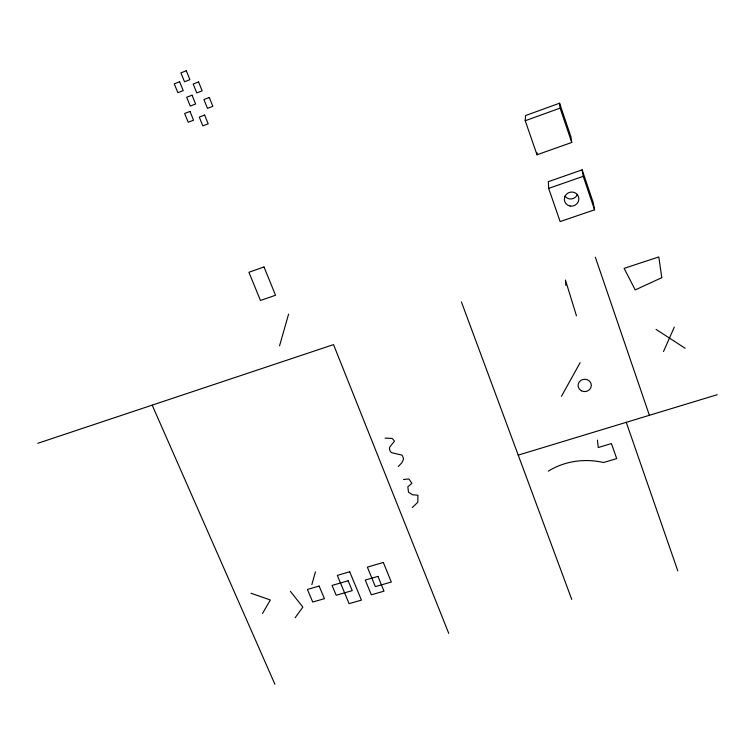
<?xml version="1.0" encoding="UTF-8"?>
<svg xmlns="http://www.w3.org/2000/svg" width="755" height="755" viewBox="0 0 755 755"><rect width="100%" height="100%" fill="white"/><g stroke="black" fill="none" stroke-linecap="round" stroke-linejoin="round"><path stroke-width="1.13" d="M537.013 154.775L525.225 120.734L525.527 115.562L559.559 103.218L570.922 136.749L571.743 142.45L537.013 154.775L537.013 152.793M311.843 584.634L315.43 571.856M279.539 345.856L288.599 314.108M663.494 351.547L674.319 327.104M561.446 396.347L580.104 362.693M262.495 613.522L270.337 599.989L251.056 593.26M295.101 617.788L302.849 607.114L290.392 591.344M412.277 507.539L417.779 502.301L417.94 495.242L412.475 494.752L408.512 492.232L407.813 486.824L411.89 483.294L408.936 478.972L403.481 479.463M398.281 466.514L401.764 462.872L403.312 459.71A5.445 5.021 15.5 0 0 403.387 458.511L402.623 456.067A3.964 3.662 15.4 0 0 401.632 455.01L391.779 452.726A3.369 3.114 16 0 1 390.816 451.99L390.184 451.113A5.747 5.313 15.8 0 1 389.523 448.376L389.561 448.036A4.728 4.37 15.9 0 1 389.957 446.724L394.289 441.43A1.831 1.699 16.2 0 0 394.242 440.807L392.515 438.834A4.454 4.124 16.4 0 0 391.675 438.4L385.069 438.136M548.262 471.186C564.58 460.946 584.899 458.228 603.575 462.513L616.703 458.596L611.418 443.562L598.262 447.526L597.431 440.108M525.225 120.734L560.106 108.125L559.559 103.218M582.133 169.856L548.385 181.653L548.649 188.391L560.135 221.574L594.562 209.805L593.213 202.557L582.133 169.856L583.228 176.34L594.562 209.805M548.649 188.391L583.228 176.34M37.75 443.317L333.54 344.62L448.744 633.37M518.232 455.123L717.25 394.695M656.067 329.378L685.115 348.263M152.189 405.133L274.905 684.247M461.428 301.943L571.752 599.451M626.263 422.319L677.792 570.837M595.355 257.257L649.385 415.297M560.106 108.125L571.743 142.45M576.471 315.873L565.448 280.077L565.844 285.456M577.433 194.403A7.125 6.88 -22 0 1 564.948 196.14M661.786 277.67L635.219 289.929L624.14 268.365L658.804 256.926L661.786 277.67M186.296 70.753L180.917 72.876L184.541 81.776L189.911 79.662L186.296 70.753M179.614 81.738L174.254 83.843L177.878 92.686L183.229 90.6L179.614 81.738M198.565 81.946L193.176 84.05L196.772 92.922L202.151 90.826L198.565 81.946M192.034 95.187L186.674 97.272L190.269 106.087L195.62 104.011L192.034 95.187M209.286 97.48L203.907 99.566L207.474 108.38L212.853 106.313L209.286 97.48M189.986 111.438L184.645 113.495L188.231 122.244L193.563 120.196L189.986 111.438M204.624 115.062L199.263 117.119L202.831 125.877L208.182 123.829L204.624 115.062M264.024 266.959L248.914 272.281L260.466 300.471L275.528 295.262L264.024 266.959M349.697 571.78L337.315 575.395L349.093 603.641L361.437 600.112L349.697 571.78M383.342 562.456L367.355 567.118L375.358 586.626L391.298 582.029L383.342 562.456M319.12 586.059L307.398 589.466L312.73 602.037L324.442 598.668L319.12 586.059M348.13 580.774L332.068 585.436L336.192 595.261L352.236 590.637L348.13 580.774M377.953 576.386L365.26 580.057L371.328 594.808L384.002 591.184L377.953 576.386M581.369 390.797A6.644 6.191 -2.9 0 0 591.344 385.39A6.644 6.191 -2.9 0 0 581.388 380.076A6.644 6.191 -2.9 0 0 581.369 390.797M570.138 206.049A7.305 7.04 -20.8 0 0 578.519 196.715A7.305 7.04 -20.8 0 0 566.193 194.497A7.305 7.04 -20.8 0 0 570.138 206.049"/></g></svg>
